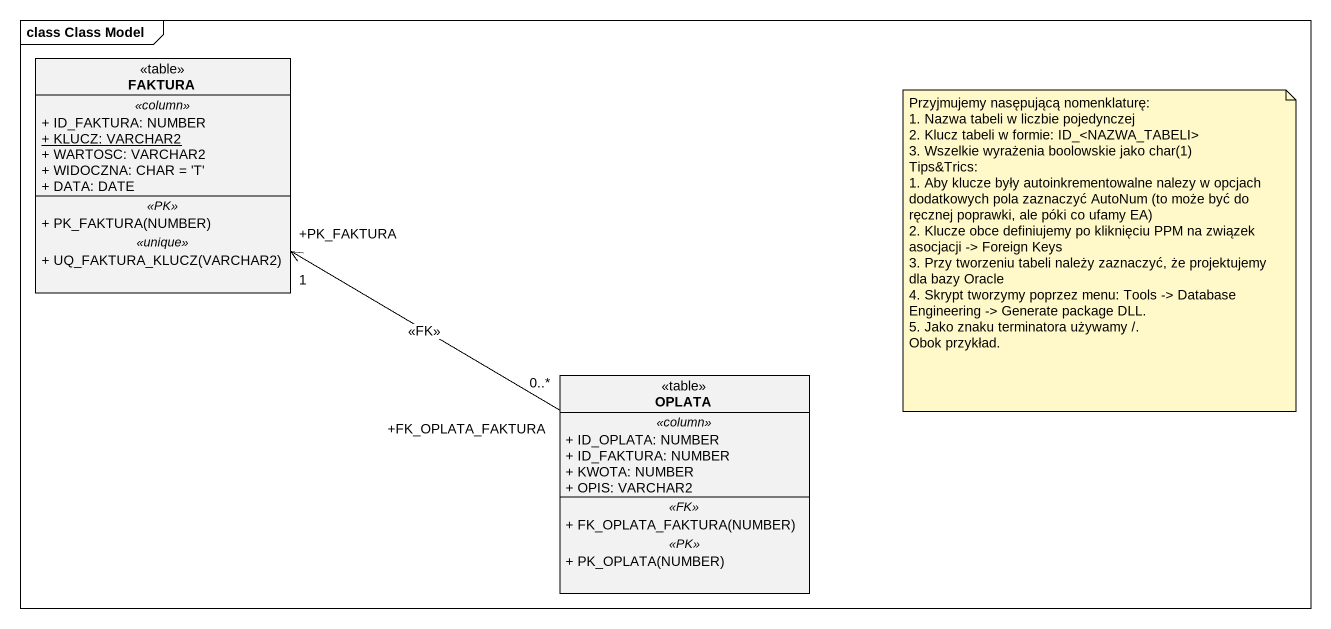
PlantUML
@startuml
mainframe class Class Model
hide circle
hide empty members
skinparam classAttributeIconSize 0
class FAKTURA <<table>> {
  .. <<column>> ..
  + ID_FAKTURA: NUMBER
  {static} + KLUCZ: VARCHAR2
  + WARTOSC: VARCHAR2
  + WIDOCZNA: CHAR = 'T'
  + DATA: DATE
  .. <<PK>> ..
  + PK_FAKTURA(NUMBER)
  .. <<unique>> ..
  + UQ_FAKTURA_KLUCZ(VARCHAR2)
}
class OPLATA <<table>> {
  .. <<column>> ..
  + ID_OPLATA: NUMBER
  + ID_FAKTURA: NUMBER
  + KWOTA: NUMBER
  + OPIS: VARCHAR2
  .. <<FK>> ..
  + FK_OPLATA_FAKTURA(NUMBER)
  .. <<PK>> ..
  + PK_OPLATA(NUMBER)
}
OPLATA "+FK_OPLATA_FAKTURA\n0..*" -left-> "+PK_FAKTURA\n1" FAKTURA : <<FK>>
note as N1
  Przyjmujemy nasępującą nomenklaturę:
  1. Nazwa tabeli w liczbie pojedynczej
  2. Klucz tabeli w formie: ID_<NAZWA_TABELI>
  3. Wszelkie wyrażenia boolowskie jako char(1)
  Tips&Trics:
  1. Aby klucze były autoinkrementowalne nalezy w opcjach dodatkowych pola zaznaczyć AutoNum (to może być do ręcznej poprawki, ale póki co ufamy EA)
  2. Klucze obce definiujemy po kliknięciu PPM na związek asocjacji -> Foreign Keys
  3. Przy tworzeniu tabeli należy zaznaczyć, że projektujemy dla bazy Oracle
  4. Skrypt tworzymy poprzez menu: Tools -> Database Engineering -> Generate package DLL.
  5. Jako znaku terminatora używamy /.
  Obok przykład.
end note
@enduml
